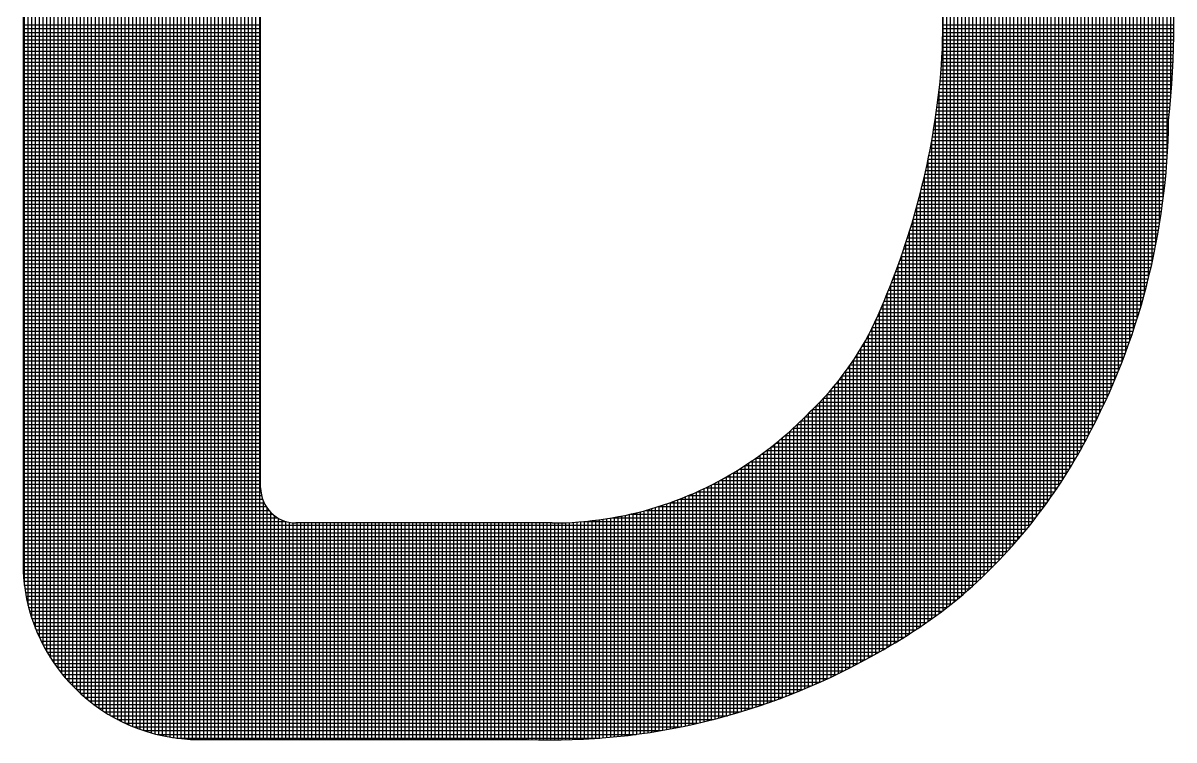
# Model space of a CAD drawing. Header units: inches. Extents: x 1009 to 1850, y 0 to 594.
# Drawn here: x 1685.29 to 1690.65, y 99.48 to 102.81 of the extents above; entities that cross this region are included whole.
import ezdxf

# ---------------------------------------------------------------- set-up
doc = ezdxf.new("R2010")
doc.units = ezdxf.units.IN
doc.header["$MEASUREMENT"] = 0
doc.layers.add('BG ÇÑ±¹Áö¿ª³\xad¹æ±â¼úÁÖ½ÄÈ¸»ç CI', color=7, linetype='Continuous')

msp = doc.modelspace()

# ---------------------------------------------------------------- linework, layer by layer
at = {"layer": 'BG ÇÑ±¹Áö¿ª³\xad¹æ±â¼úÁÖ½ÄÈ¸»ç CI', "color": 242, "linetype": 'Continuous', "lineweight": 25, "true_color": 0xd51c29}
for p, q in [((1686.0987, 99.4814), (1686.0987, 106.1356)), ((1686.1161, 99.4813), (1686.1161, 106.1358)), ((1686.1335, 99.4813), (1686.1335, 106.1358)), ((1686.1508, 99.4813), (1686.1508, 106.1358)), ((1686.1682, 99.4813), (1686.1682, 106.1358)), ((1686.1856, 99.4813), (1686.1856, 106.1358)), ((1686.2029, 99.4813), (1686.2029, 106.1358)), ((1686.2203, 99.4813), (1686.2203, 106.1358)), ((1686.2376, 99.4813), (1686.2376, 106.1358)), ((1686.255, 99.4813), (1686.255, 106.1358)), ((1686.2724, 99.4813), (1686.2724, 106.1358)), ((1686.2897, 99.4813), (1686.2897, 106.1358)), ((1686.3071, 99.4813), (1686.3071, 106.1358)), ((1686.3245, 99.4813), (1686.3245, 106.1358)), ((1686.3418, 99.4813), (1686.3418, 106.1358)), ((1686.3592, 99.4813), (1686.3592, 106.1358)), ((1686.3766, 99.4813), (1686.3766, 106.1358)), ((1686.3939, 99.4813), (1686.3939, 106.1358)), ((1685.8383, 99.5289), (1685.8383, 106.0881)), ((1685.8556, 99.5229), (1685.8556, 106.0941)), ((1685.873, 99.5174), (1685.873, 106.0996)), ((1685.8904, 99.5123), (1685.8904, 106.1048)), ((1685.9077, 99.5076), (1685.9077, 106.1095)), ((1685.9251, 99.5033), (1685.9251, 106.1138)), ((1685.9425, 99.4994), (1685.9425, 106.1177)), ((1685.9598, 99.4959), (1685.9598, 106.1212)), ((1685.9772, 99.4927), (1685.9772, 106.1243)), ((1685.9945, 99.49), (1685.9945, 106.127)), ((1686.0119, 99.4876), (1686.0119, 106.1294)), ((1686.0293, 99.4856), (1686.0293, 106.1314)), ((1686.0466, 99.484), (1686.0466, 106.133)), ((1686.064, 99.4828), (1686.064, 106.1342)), ((1686.0814, 99.4819), (1686.0814, 106.1351)), ((1685.7167, 99.5838), (1685.7167, 106.0333)), ((1685.7341, 99.5744), (1685.7341, 106.0426)), ((1685.7514, 99.5656), (1685.7514, 106.0514)), ((1685.7688, 99.5573), (1685.7688, 106.0597)), ((1685.7862, 99.5495), (1685.7862, 106.0675)), ((1685.8035, 99.5422), (1685.8035, 106.0748)), ((1685.8209, 99.5353), (1685.8209, 106.0817)), ((1685.6299, 99.6392), (1685.6299, 105.9779)), ((1685.6473, 99.6268), (1685.6473, 105.9902)), ((1685.6646, 99.6151), (1685.6646, 106.0019)), ((1685.682, 99.6041), (1685.682, 106.0129)), ((1685.6993, 99.5936), (1685.6993, 106.0234)), ((1685.5778, 99.6806), (1685.5778, 105.9365)), ((1685.5952, 99.666), (1685.5952, 105.9511)), ((1685.6125, 99.6522), (1685.6125, 105.9648)), ((1685.5083, 99.748), (1685.5083, 105.869)), ((1685.5257, 99.7296), (1685.5257, 105.8874)), ((1685.5431, 99.7123), (1685.5431, 105.9047)), ((1685.5604, 99.696), (1685.5604, 105.9211)), ((1685.4736, 99.7886), (1685.4736, 105.8284)), ((1685.491, 99.7676), (1685.491, 105.8494)), ((1685.4389, 99.8352), (1685.4389, 105.7818)), ((1685.4562, 99.811), (1685.4562, 105.806)), ((1685.4042, 99.89), (1685.4042, 105.7271)), ((1685.4215, 99.8614), (1685.4215, 105.7556)), ((1685.3694, 99.9567), (1685.3694, 105.6603)), ((1685.3868, 99.9215), (1685.3868, 105.6956)), ((1685.3521, 99.997), (1685.3521, 105.6201)), ((1685.3347, 100.0446), (1685.3347, 105.5725)), ((1685.3173, 100.1049), (1685.3173, 105.5122)), ((1689.5716, 100.0817), (1689.5716, 105.5354)), ((1689.589, 100.0949), (1689.589, 105.5221)), ((1689.6064, 100.1084), (1689.6064, 105.5086)), ((1689.6237, 100.1221), (1689.6237, 105.4949)), ((1689.6411, 100.1361), (1689.6411, 105.4809)), ((1689.6585, 100.1504), (1689.6585, 105.4667)), ((1689.6758, 100.1652), (1689.6758, 105.4518)), ((1685.3, 100.1979), (1685.3, 105.4192)), ((1689.6932, 100.1806), (1689.6932, 105.4364)), ((1689.7105, 100.1963), (1689.7105, 105.4208)), ((1689.7279, 100.2123), (1689.7279, 105.4048)), ((1689.7453, 100.2285), (1689.7453, 105.3885)), ((1689.7626, 100.2451), (1689.7626, 105.3719)), ((1689.78, 100.262), (1689.78, 105.355)), ((1689.7974, 100.2793), (1689.7974, 105.3378)), ((1685.2934, 105.3154), (1685.2934, 100.3017)), ((1689.8147, 100.2969), (1689.8147, 105.3202)), ((1689.8321, 100.3148), (1689.8321, 105.3022)), ((1689.8495, 100.3331), (1689.8495, 105.2839)), ((1689.8668, 100.3518), (1689.8668, 105.2652)), ((1689.8842, 100.3709), (1689.8842, 105.2462)), ((1689.9016, 100.3903), (1689.9016, 105.2267)), ((1689.9189, 100.4102), (1689.9189, 105.2068)), ((1689.9363, 100.4305), (1689.9363, 105.1865)), ((1689.9536, 100.4513), (1689.9536, 105.1657)), ((1689.971, 100.4725), (1689.971, 105.1445)), ((1689.9884, 100.4943), (1689.9884, 105.1228)), ((1690.0057, 100.5165), (1690.0057, 105.1006)), ((1690.0231, 100.5392), (1690.0231, 105.0778)), ((1690.0405, 100.5625), (1690.0405, 105.0545)), ((1690.0578, 100.5864), (1690.0578, 105.0306)), ((1686.3984, 100.6526), (1686.3984, 104.9644)), ((1690.0752, 100.6109), (1690.0752, 105.0062)), ((1690.0926, 100.636), (1690.0926, 104.981)), ((1690.1099, 100.6618), (1690.1099, 104.9553)), ((1690.1273, 100.6883), (1690.1273, 104.9287)), ((1690.1447, 100.7156), (1690.1447, 104.9015)), ((1690.162, 100.7436), (1690.162, 104.8734)), ((1690.1794, 100.7725), (1690.1794, 104.8445)), ((1690.1968, 100.8024), (1690.1968, 104.8147)), ((1690.2141, 100.8332), (1690.2141, 104.7839)), ((1690.2315, 100.865), (1690.2315, 104.752)), ((1690.2488, 100.8976), (1690.2488, 104.7194)), ((1690.2662, 100.931), (1690.2662, 104.6861)), ((1690.2836, 100.9653), (1690.2836, 104.6518)), ((1690.3009, 101.0007), (1690.3009, 104.6164)), ((1690.3183, 101.0372), (1690.3183, 104.5799)), ((1690.3357, 101.0749), (1690.3357, 104.5421)), ((1690.353, 101.114), (1690.353, 104.503)), ((1690.3704, 101.1546), (1690.3704, 104.4625)), ((1690.3878, 101.1968), (1690.3878, 104.4203)), ((1690.4051, 101.2408), (1690.4051, 104.3763)), ((1690.4225, 101.2868), (1690.4225, 104.3303)), ((1690.4399, 101.335), (1690.4399, 104.282)), ((1690.4572, 101.3859), (1690.4572, 104.2311)), ((1690.4746, 101.4398), (1690.4746, 104.1772)), ((1690.4919, 101.4972), (1690.4919, 104.1198)), ((1690.5093, 101.559), (1690.5093, 104.0581)), ((1690.5267, 101.626), (1690.5267, 103.991)), ((1690.544, 101.6999), (1690.544, 103.9171)), ((1690.5614, 101.7832), (1690.5614, 103.8339)), ((1690.5788, 101.8802), (1690.5788, 103.7369)), ((1690.5961, 102.001), (1690.5961, 103.616)), ((1690.6135, 102.1828), (1690.6135, 103.4342)), ((1690.6309, 102.4654), (1690.6309, 103.1516)), ((1685.2934, 102.8046), (1686.3984, 102.8046)), ((1685.2934, 102.7872), (1686.3984, 102.7872)), ((1685.2934, 102.7699), (1686.3984, 102.7699)), ((1689.5707, 102.7699), (1690.6454, 102.7699)), ((1689.5709, 102.7872), (1690.6456, 102.7872)), ((1689.571, 102.8046), (1690.6456, 102.8046)), ((1685.2934, 102.7525), (1686.3984, 102.7525)), ((1685.2934, 102.7351), (1686.3984, 102.7351)), ((1685.2934, 102.7178), (1686.3984, 102.7178)), ((1689.5695, 102.7178), (1690.6446, 102.7178)), ((1689.57, 102.7351), (1690.645, 102.7351)), ((1689.5704, 102.7525), (1690.6452, 102.7525)), ((1685.2934, 102.7004), (1686.3984, 102.7004)), ((1685.2934, 102.683), (1686.3984, 102.683)), ((1685.2934, 102.6657), (1686.3984, 102.6657)), ((1689.5673, 102.6657), (1690.6431, 102.6657)), ((1689.5681, 102.683), (1690.6437, 102.683)), ((1689.5689, 102.7004), (1690.6442, 102.7004)), ((1685.2934, 102.6483), (1686.3984, 102.6483)), ((1685.2934, 102.6309), (1686.3984, 102.6309)), ((1685.2934, 102.6136), (1686.3984, 102.6136)), ((1689.564, 102.6136), (1690.6409, 102.6136)), ((1689.5652, 102.6309), (1690.6417, 102.6309)), ((1689.5663, 102.6483), (1690.6424, 102.6483)), ((1685.2934, 102.5962), (1686.3984, 102.5962)), ((1685.2934, 102.5788), (1686.3984, 102.5788)), ((1685.2934, 102.5615), (1686.3984, 102.5615)), ((1689.5598, 102.5615), (1690.638, 102.5615)), ((1689.5613, 102.5788), (1690.639, 102.5788)), ((1689.5627, 102.5962), (1690.64, 102.5962)), ((1685.2934, 102.5441), (1686.3984, 102.5441)), ((1685.2934, 102.5267), (1686.3984, 102.5267)), ((1685.2934, 102.5094), (1686.3984, 102.5094)), ((1689.5543, 100.0687), (1689.5543, 102.5065)), ((1689.5546, 102.5094), (1690.6344, 102.5094)), ((1689.5564, 102.5267), (1690.6357, 102.5267)), ((1689.5582, 102.5441), (1690.6369, 102.5441)), ((1685.2934, 102.492), (1686.3984, 102.492)), ((1685.2934, 102.4747), (1686.3984, 102.4747)), ((1685.2934, 102.4573), (1686.3984, 102.4573)), ((1689.5484, 102.4573), (1690.6302, 102.4573)), ((1689.5506, 102.4747), (1690.6317, 102.4747)), ((1689.5526, 102.492), (1690.6331, 102.492)), ((1685.2934, 102.4399), (1686.3984, 102.4399)), ((1685.2934, 102.4226), (1686.3984, 102.4226)), ((1685.2934, 102.4052), (1686.3984, 102.4052)), ((1689.5415, 102.4052), (1690.6252, 102.4052)), ((1689.5439, 102.4226), (1690.6269, 102.4226)), ((1689.5462, 102.4399), (1690.6286, 102.4399)), ((1685.2934, 102.3878), (1686.3984, 102.3878)), ((1685.2934, 102.3705), (1686.3984, 102.3705)), ((1685.2934, 102.3531), (1686.3984, 102.3531)), ((1685.2934, 102.3357), (1686.3984, 102.3357)), ((1689.531, 102.3357), (1690.6201, 102.3357)), ((1689.5338, 102.3531), (1690.6203, 102.3531)), ((1689.5364, 102.3705), (1690.6215, 102.3705)), ((1689.5369, 100.0559), (1689.5369, 102.3735)), ((1689.539, 102.3878), (1690.6234, 102.3878)), ((1685.2934, 102.3184), (1686.3984, 102.3184)), ((1685.2934, 102.301), (1686.3984, 102.301)), ((1685.2934, 102.2836), (1686.3984, 102.2836)), ((1689.5223, 102.2836), (1690.6186, 102.2836)), ((1689.5253, 102.301), (1690.6192, 102.301)), ((1689.5282, 102.3184), (1690.6197, 102.3184)), ((1685.2934, 102.2663), (1686.3984, 102.2663)), ((1685.2934, 102.2489), (1686.3984, 102.2489)), ((1685.2934, 102.2316), (1686.3984, 102.2316)), ((1689.5127, 102.2316), (1690.6164, 102.2316)), ((1689.516, 102.2489), (1690.6172, 102.2489)), ((1689.5192, 102.2663), (1690.618, 102.2663)), ((1689.5195, 100.0433), (1689.5195, 102.2683)), ((1685.2934, 102.2142), (1686.3984, 102.2142)), ((1685.2934, 102.1968), (1686.3984, 102.1968)), ((1685.2934, 102.1795), (1686.3984, 102.1795)), ((1689.5022, 100.031), (1689.5022, 102.1787)), ((1689.5023, 102.1795), (1690.6133, 102.1795)), ((1689.5059, 102.1968), (1690.6144, 102.1968)), ((1689.5093, 102.2142), (1690.6154, 102.2142)), ((1685.2934, 102.1621), (1686.3984, 102.1621)), ((1685.2934, 102.1447), (1686.3984, 102.1447)), ((1685.2934, 102.1274), (1686.3984, 102.1274)), ((1689.4912, 102.1274), (1690.6093, 102.1274)), ((1689.495, 102.1447), (1690.6107, 102.1447)), ((1689.4987, 102.1621), (1690.612, 102.1621)), ((1685.2934, 102.11), (1686.3984, 102.11)), ((1685.2934, 102.0926), (1686.3984, 102.0926)), ((1685.2934, 102.0753), (1686.3984, 102.0753)), ((1689.4792, 102.0753), (1690.6045, 102.0753)), ((1689.4832, 102.0926), (1690.6062, 102.0926)), ((1689.4848, 100.0189), (1689.4848, 102.0994)), ((1689.4872, 102.11), (1690.6078, 102.11)), ((1685.2934, 102.0579), (1686.3984, 102.0579)), ((1685.2934, 102.0405), (1686.3984, 102.0405)), ((1685.2934, 102.0232), (1686.3984, 102.0232)), ((1689.4663, 102.0232), (1690.5988, 102.0232)), ((1689.4674, 100.007), (1689.4674, 102.0276)), ((1689.4707, 102.0405), (1690.6008, 102.0405)), ((1689.475, 102.0579), (1690.6027, 102.0579)), ((1685.2934, 102.0058), (1686.3984, 102.0058)), ((1685.2934, 101.9884), (1686.3984, 101.9884)), ((1685.2934, 101.9711), (1686.3984, 101.9711)), ((1689.4501, 99.9953), (1689.4501, 101.9615)), ((1689.4527, 101.9711), (1690.5923, 101.9711)), ((1689.4573, 101.9884), (1690.5945, 101.9884)), ((1689.4619, 102.0058), (1690.5967, 102.0058)), ((1685.2934, 101.9537), (1686.3984, 101.9537)), ((1685.2934, 101.9364), (1686.3984, 101.9364)), ((1685.2934, 101.919), (1686.3984, 101.919)), ((1689.4382, 101.919), (1690.5849, 101.919)), ((1689.4431, 101.9364), (1690.5874, 101.9364)), ((1689.4479, 101.9537), (1690.5899, 101.9537)), ((1685.2934, 101.9016), (1686.3984, 101.9016)), ((1685.2934, 101.8843), (1686.3984, 101.8843)), ((1685.2934, 101.8669), (1686.3984, 101.8669)), ((1689.4228, 101.8669), (1690.5766, 101.8669)), ((1689.428, 101.8843), (1690.5794, 101.8843)), ((1689.4327, 99.9838), (1689.4327, 101.9002)), ((1689.4331, 101.9016), (1690.5822, 101.9016)), ((1685.2934, 101.8495), (1686.3984, 101.8495)), ((1685.2934, 101.8322), (1686.3984, 101.8322)), ((1685.2934, 101.8148), (1686.3984, 101.8148)), ((1689.4066, 101.8148), (1690.5674, 101.8148)), ((1689.4121, 101.8322), (1690.5706, 101.8322)), ((1689.4153, 99.9725), (1689.4153, 101.8426)), ((1689.4175, 101.8495), (1690.5736, 101.8495)), ((1685.2934, 101.7974), (1686.3984, 101.7974)), ((1685.2934, 101.7801), (1686.3984, 101.7801)), ((1685.2934, 101.7627), (1686.3984, 101.7627)), ((1689.3895, 101.7627), (1690.5574, 101.7627)), ((1689.3953, 101.7801), (1690.5608, 101.7801)), ((1689.398, 99.9614), (1689.398, 101.7883)), ((1689.401, 101.7974), (1690.5642, 101.7974)), ((1685.2934, 101.7453), (1686.3984, 101.7453)), ((1685.2934, 101.728), (1686.3984, 101.728)), ((1685.2934, 101.7106), (1686.3984, 101.7106)), ((1685.2934, 101.6933), (1686.3984, 101.6933)), ((1689.3653, 101.6933), (1690.5425, 101.6933)), ((1689.3715, 101.7106), (1690.5464, 101.7106)), ((1689.3776, 101.728), (1690.5502, 101.728)), ((1689.3806, 99.9505), (1689.3806, 101.7368)), ((1689.3836, 101.7453), (1690.5538, 101.7453)), ((1685.2934, 101.6759), (1686.3984, 101.6759)), ((1685.2934, 101.6585), (1686.3984, 101.6585)), ((1685.2934, 101.6412), (1686.3984, 101.6412)), ((1689.3459, 99.9293), (1689.3459, 101.6408)), ((1689.346, 101.6412), (1690.5304, 101.6412)), ((1689.3526, 101.6585), (1690.5345, 101.6585)), ((1689.359, 101.6759), (1690.5386, 101.6759)), ((1689.3633, 99.9398), (1689.3633, 101.6877)), ((1685.2934, 101.6238), (1686.3984, 101.6238)), ((1685.2934, 101.6064), (1686.3984, 101.6064)), ((1685.2934, 101.5891), (1686.3984, 101.5891)), ((1689.3259, 101.5891), (1690.5173, 101.5891)), ((1689.3285, 99.919), (1689.3285, 101.5957)), ((1689.3327, 101.6064), (1690.5218, 101.6064)), ((1689.3394, 101.6238), (1690.5261, 101.6238)), ((1685.2934, 101.5717), (1686.3984, 101.5717)), ((1685.2934, 101.5543), (1686.3984, 101.5543)), ((1685.2934, 101.537), (1686.3984, 101.537)), ((1689.3048, 101.537), (1690.5033, 101.537)), ((1689.3112, 99.9089), (1689.3112, 101.5524)), ((1689.3119, 101.5543), (1690.5081, 101.5543)), ((1689.319, 101.5717), (1690.5127, 101.5717)), ((1685.2934, 101.5196), (1686.3984, 101.5196)), ((1685.2934, 101.5022), (1686.3984, 101.5022)), ((1685.2934, 101.4849), (1686.3984, 101.4849)), ((1689.2827, 101.4849), (1690.4883, 101.4849)), ((1689.2902, 101.5022), (1690.4934, 101.5022)), ((1689.2938, 99.899), (1689.2938, 101.5107)), ((1689.2976, 101.5196), (1690.4984, 101.5196)), ((1685.2934, 101.4675), (1686.3984, 101.4675)), ((1685.2934, 101.4501), (1686.3984, 101.4501)), ((1685.2934, 101.4328), (1686.3984, 101.4328)), ((1689.2591, 99.8797), (1689.2591, 101.4314)), ((1689.2597, 101.4328), (1690.4724, 101.4328)), ((1689.2675, 101.4501), (1690.4778, 101.4501)), ((1689.2752, 101.4675), (1690.4831, 101.4675)), ((1689.2764, 99.8892), (1689.2764, 101.4704)), ((1685.2934, 101.4154), (1686.3984, 101.4154)), ((1685.2934, 101.3981), (1686.3984, 101.3981)), ((1685.2934, 101.3807), (1686.3984, 101.3807)), ((1689.2344, 101.3807), (1690.4555, 101.3807)), ((1689.2417, 99.8703), (1689.2417, 101.3951)), ((1689.2432, 101.3981), (1690.4612, 101.3981)), ((1689.2517, 101.4154), (1690.4669, 101.4154)), ((1685.2934, 101.3633), (1686.3984, 101.3633)), ((1685.2934, 101.346), (1686.3984, 101.346)), ((1685.2934, 101.3286), (1686.3984, 101.3286)), ((1689.2062, 101.3286), (1690.4376, 101.3286)), ((1689.207, 99.8512), (1689.207, 101.3299)), ((1689.2159, 101.346), (1690.4437, 101.346)), ((1689.2243, 99.8607), (1689.2243, 101.3615)), ((1689.2253, 101.3633), (1690.4496, 101.3633)), ((1685.2934, 101.3112), (1686.3984, 101.3112)), ((1685.2934, 101.2939), (1686.3984, 101.2939)), ((1685.2934, 101.2765), (1686.3984, 101.2765)), ((1689.1722, 99.8325), (1689.1722, 101.272)), ((1689.1751, 101.2765), (1690.4187, 101.2765)), ((1689.1858, 101.2939), (1690.4251, 101.2939)), ((1689.1896, 99.8418), (1689.1896, 101.3001)), ((1689.1962, 101.3112), (1690.4314, 101.3112)), ((1685.2934, 101.2591), (1686.3984, 101.2591)), ((1685.2934, 101.2418), (1686.3984, 101.2418)), ((1685.2934, 101.2244), (1686.3984, 101.2244)), ((1689.1375, 99.8145), (1689.1375, 101.2197)), ((1689.1408, 101.2244), (1690.3988, 101.2244)), ((1689.1526, 101.2418), (1690.4055, 101.2418)), ((1689.1549, 99.8234), (1689.1549, 101.2452)), ((1689.164, 101.2591), (1690.4122, 101.2591)), ((1685.2934, 101.207), (1686.3984, 101.207)), ((1685.2934, 101.1897), (1686.3984, 101.1897)), ((1685.2934, 101.1723), (1686.3984, 101.1723)), ((1689.1028, 99.797), (1689.1028, 101.172)), ((1689.103, 101.1723), (1690.3778, 101.1723)), ((1689.116, 101.1897), (1690.3849, 101.1897)), ((1689.1202, 99.8057), (1689.1202, 101.1953)), ((1689.1286, 101.207), (1690.3919, 101.207)), ((1685.2934, 101.155), (1686.3984, 101.155)), ((1685.2934, 101.1376), (1686.3984, 101.1376)), ((1685.2934, 101.1202), (1686.3984, 101.1202)), ((1689.0507, 99.7718), (1689.0507, 101.1076)), ((1689.0614, 101.1202), (1690.3557, 101.1202)), ((1689.0681, 99.7801), (1689.0681, 101.1282)), ((1689.0757, 101.1376), (1690.3632, 101.1376)), ((1689.0854, 99.7885), (1689.0854, 101.1497)), ((1689.0896, 101.155), (1690.3706, 101.155)), ((1685.2934, 101.1029), (1686.3984, 101.1029)), ((1685.2934, 101.0855), (1686.3984, 101.0855)), ((1685.2934, 101.0681), (1686.3984, 101.0681)), ((1685.2934, 101.0508), (1686.3984, 101.0508)), ((1688.9991, 101.0508), (1690.3246, 101.0508)), ((1689.0155, 101.0681), (1690.3326, 101.0681)), ((1689.016, 99.7557), (1689.016, 101.0687)), ((1689.0313, 101.0855), (1690.3404, 101.0855)), ((1689.0333, 99.7637), (1689.0333, 101.0878)), ((1689.0466, 101.1029), (1690.3481, 101.1029)), ((1685.2934, 101.0334), (1686.3984, 101.0334)), ((1685.2934, 101.016), (1686.3984, 101.016)), ((1685.2934, 100.9987), (1686.3984, 100.9987)), ((1688.9465, 99.7249), (1688.9465, 100.9983)), ((1688.9468, 100.9987), (1690.3, 100.9987)), ((1688.9639, 99.7324), (1688.9639, 101.0153)), ((1688.9646, 101.016), (1690.3083, 101.016)), ((1688.9812, 99.74), (1688.9812, 101.0325)), ((1688.9822, 101.0334), (1690.3165, 101.0334)), ((1688.9986, 99.7478), (1688.9986, 101.0502)), ((1685.2934, 100.9813), (1686.3984, 100.9813)), ((1685.2934, 100.9639), (1686.3984, 100.9639)), ((1685.2934, 100.9466), (1686.3984, 100.9466)), ((1688.8937, 100.9466), (1690.2742, 100.9466)), ((1688.8944, 99.7033), (1688.8944, 100.9472)), ((1688.9118, 99.7104), (1688.9118, 100.9638)), ((1688.9119, 100.9639), (1690.2829, 100.9639)), ((1688.9291, 99.7176), (1688.9291, 100.9808)), ((1688.9296, 100.9813), (1690.2915, 100.9813)), ((1685.2934, 100.9292), (1686.3984, 100.9292)), ((1685.2934, 100.9119), (1686.3984, 100.9119)), ((1685.2934, 100.8945), (1686.3984, 100.8945)), ((1688.8359, 100.8945), (1690.2472, 100.8945)), ((1688.8423, 99.6827), (1688.8423, 100.9001)), ((1688.8557, 100.9119), (1690.2563, 100.9119)), ((1688.8597, 99.6894), (1688.8597, 100.9154)), ((1688.875, 100.9292), (1690.2653, 100.9292)), ((1688.8771, 99.6963), (1688.8771, 100.9311)), ((1685.2934, 100.8771), (1686.3984, 100.8771)), ((1685.2934, 100.8598), (1686.3984, 100.8598)), ((1685.2934, 100.8424), (1686.3984, 100.8424)), ((1688.7725, 100.8424), (1690.2192, 100.8424)), ((1688.7729, 99.6569), (1688.7729, 100.8427)), ((1688.7902, 99.6632), (1688.7902, 100.8565)), ((1688.7943, 100.8598), (1690.2287, 100.8598)), ((1688.8076, 99.6696), (1688.8076, 100.8706)), ((1688.8154, 100.8771), (1690.2379, 100.8771)), ((1688.825, 99.6761), (1688.825, 100.8852)), ((1685.2934, 100.825), (1686.3984, 100.825)), ((1685.2934, 100.8077), (1686.3984, 100.8077)), ((1685.2934, 100.7903), (1686.3984, 100.7903)), ((1688.7025, 100.7903), (1690.1898, 100.7903)), ((1688.7034, 99.6331), (1688.7034, 100.7909)), ((1688.7208, 99.6389), (1688.7208, 100.8034)), ((1688.7266, 100.8077), (1690.1998, 100.8077)), ((1688.7381, 99.6448), (1688.7381, 100.8162)), ((1688.7499, 100.825), (1690.2096, 100.825)), ((1688.7555, 99.6508), (1688.7555, 100.8293)), ((1685.2934, 100.7729), (1686.3984, 100.7729)), ((1685.2934, 100.7556), (1686.3984, 100.7556)), ((1685.2934, 100.7382), (1686.3984, 100.7382)), ((1688.6166, 99.6059), (1688.6166, 100.7334)), ((1688.6243, 100.7382), (1690.1587, 100.7382)), ((1688.6339, 99.6111), (1688.6339, 100.7443)), ((1688.6513, 99.6164), (1688.6513, 100.7555)), ((1688.6514, 100.7556), (1690.1693, 100.7556)), ((1688.6687, 99.6219), (1688.6687, 100.767)), ((1688.6775, 100.7729), (1690.1796, 100.7729)), ((1688.686, 99.6274), (1688.686, 100.7788)), ((1685.2934, 100.7208), (1686.3984, 100.7208)), ((1685.2934, 100.7035), (1686.3984, 100.7035)), ((1685.2934, 100.6861), (1686.3984, 100.6861)), ((1688.5298, 99.5815), (1688.5298, 100.6834)), ((1688.5348, 100.6861), (1690.1259, 100.6861)), ((1688.5471, 99.5861), (1688.5471, 100.6928)), ((1688.5645, 99.5909), (1688.5645, 100.7026)), ((1688.5661, 100.7035), (1690.137, 100.7035)), ((1688.5819, 99.5958), (1688.5819, 100.7126)), ((1688.5959, 100.7208), (1690.148, 100.7208)), ((1688.5992, 99.6008), (1688.5992, 100.7228)), ((1685.2934, 100.6687), (1686.3984, 100.6687)), ((1685.2934, 100.6514), (1686.3984, 100.6514)), ((1685.2934, 100.634), (1686.3995, 100.634)), ((1688.4082, 99.5519), (1688.4082, 100.6245)), ((1688.4256, 99.5558), (1688.4256, 100.6322)), ((1688.4297, 100.634), (1690.0912, 100.634)), ((1688.4429, 99.5598), (1688.4429, 100.6401)), ((1688.4603, 99.5639), (1688.4603, 100.6482)), ((1688.4669, 100.6514), (1690.103, 100.6514)), ((1688.4777, 99.5681), (1688.4777, 100.6566)), ((1688.495, 99.5725), (1688.495, 100.6653)), ((1688.5018, 100.6687), (1690.1145, 100.6687)), ((1688.5124, 99.5769), (1688.5124, 100.6742)), ((1685.2934, 100.6167), (1686.4024, 100.6167)), ((1685.2934, 100.5993), (1686.4073, 100.5993)), ((1685.2934, 100.5819), (1686.4144, 100.5819)), ((1686.4113, 99.4813), (1686.4113, 100.5889)), ((1688.2693, 99.5244), (1688.2693, 100.5715)), ((1688.2867, 99.5275), (1688.2867, 100.5773)), ((1688.2999, 100.5819), (1690.0546, 100.5819)), ((1688.304, 99.5306), (1688.304, 100.5834)), ((1688.3214, 99.5339), (1688.3214, 100.5897)), ((1688.3388, 99.5373), (1688.3388, 100.5962)), ((1688.3468, 100.5993), (1690.067, 100.5993)), ((1688.3561, 99.5408), (1688.3561, 100.6029)), ((1688.3735, 99.5444), (1688.3735, 100.6099)), ((1688.3899, 100.6167), (1690.0792, 100.6167)), ((1688.3908, 99.5481), (1688.3908, 100.6171)), ((1685.2934, 100.5646), (1686.4241, 100.5646)), ((1685.2934, 100.5472), (1686.4368, 100.5472)), ((1685.2934, 100.5298), (1686.4537, 100.5298)), ((1686.4287, 99.4813), (1686.4287, 100.5577)), ((1686.446, 99.4813), (1686.446, 100.5371)), ((1686.4634, 99.4813), (1686.4634, 100.5219)), ((1688.0609, 99.4956), (1688.0609, 100.5174)), ((1688.0783, 99.4974), (1688.0783, 100.5208)), ((1688.0956, 99.4994), (1688.0956, 100.5244)), ((1688.113, 99.5014), (1688.113, 100.5282)), ((1688.1201, 100.5298), (1690.016, 100.5298)), ((1688.1304, 99.5036), (1688.1304, 100.5322)), ((1688.1477, 99.5058), (1688.1477, 100.5364)), ((1688.1651, 99.5082), (1688.1651, 100.5408)), ((1688.1825, 99.5106), (1688.1825, 100.5454)), ((1688.1891, 100.5472), (1690.0291, 100.5472)), ((1688.1998, 99.5132), (1688.1998, 100.5502)), ((1688.2172, 99.5158), (1688.2172, 100.5552)), ((1688.2346, 99.5186), (1688.2346, 100.5604)), ((1688.2479, 100.5646), (1690.042, 100.5646)), ((1688.2519, 99.5214), (1688.2519, 100.5658)), ((1685.2934, 100.5125), (1686.4772, 100.5125)), ((1685.2934, 100.4951), (1686.5165, 100.4951)), ((1685.2934, 100.4777), (1689.9752, 100.4777)), ((1686.4808, 99.4813), (1686.4808, 100.5103)), ((1686.4981, 99.4813), (1686.4981, 100.5017)), ((1686.5155, 99.4813), (1686.5155, 100.4954)), ((1686.5328, 99.4813), (1686.5328, 100.4912)), ((1686.5502, 99.4813), (1686.5502, 100.489)), ((1687.7542, 100.4885), (1686.5625, 100.4885)), ((1686.5676, 99.4813), (1686.5676, 100.4885)), ((1686.5849, 99.4813), (1686.5849, 100.4885)), ((1686.6023, 99.4813), (1686.6023, 100.4885)), ((1686.6197, 99.4813), (1686.6197, 100.4885)), ((1686.637, 99.4813), (1686.637, 100.4885)), ((1686.6544, 99.4813), (1686.6544, 100.4885)), ((1686.6718, 99.4813), (1686.6718, 100.4885)), ((1686.6891, 99.4813), (1686.6891, 100.4885)), ((1686.7065, 99.4813), (1686.7065, 100.4885)), ((1686.7239, 99.4813), (1686.7239, 100.4885)), ((1686.7412, 99.4813), (1686.7412, 100.4885)), ((1686.7586, 99.4813), (1686.7586, 100.4885)), ((1686.7759, 99.4813), (1686.7759, 100.4885)), ((1686.7933, 99.4813), (1686.7933, 100.4885)), ((1686.8107, 99.4813), (1686.8107, 100.4885)), ((1686.828, 99.4813), (1686.828, 100.4885)), ((1686.8454, 99.4813), (1686.8454, 100.4885)), ((1686.8628, 99.4813), (1686.8628, 100.4885)), ((1686.8801, 99.4813), (1686.8801, 100.4885)), ((1686.8975, 99.4813), (1686.8975, 100.4885)), ((1686.9149, 99.4813), (1686.9149, 100.4885)), ((1686.9322, 99.4813), (1686.9322, 100.4885)), ((1686.9496, 99.4813), (1686.9496, 100.4885)), ((1686.967, 99.4813), (1686.967, 100.4885)), ((1686.9843, 99.4813), (1686.9843, 100.4885)), ((1687.0017, 99.4813), (1687.0017, 100.4885)), ((1687.019, 99.4813), (1687.019, 100.4885)), ((1687.0364, 99.4813), (1687.0364, 100.4885)), ((1687.0538, 99.4813), (1687.0538, 100.4885)), ((1687.0711, 99.4813), (1687.0711, 100.4885)), ((1687.0885, 99.4813), (1687.0885, 100.4885)), ((1687.1059, 99.4813), (1687.1059, 100.4885)), ((1687.1232, 99.4813), (1687.1232, 100.4885)), ((1687.1406, 99.4813), (1687.1406, 100.4885)), ((1687.158, 99.4813), (1687.158, 100.4885)), ((1687.1753, 99.4813), (1687.1753, 100.4885)), ((1687.1927, 99.4813), (1687.1927, 100.4885)), ((1687.2101, 99.4813), (1687.2101, 100.4885)), ((1687.2274, 99.4813), (1687.2274, 100.4885)), ((1687.2448, 99.4813), (1687.2448, 100.4885)), ((1687.2622, 99.4813), (1687.2622, 100.4885)), ((1687.2795, 99.4813), (1687.2795, 100.4885)), ((1687.2969, 99.4813), (1687.2969, 100.4885)), ((1687.3142, 99.4813), (1687.3142, 100.4885)), ((1687.3316, 99.4813), (1687.3316, 100.4885)), ((1687.349, 99.4813), (1687.349, 100.4885)), ((1687.3663, 99.4813), (1687.3663, 100.4885)), ((1687.3837, 99.4813), (1687.3837, 100.4885)), ((1687.4011, 99.4813), (1687.4011, 100.4885)), ((1687.4184, 99.4813), (1687.4184, 100.4885)), ((1687.4358, 99.4813), (1687.4358, 100.4885)), ((1687.4532, 99.4813), (1687.4532, 100.4885)), ((1687.4705, 99.4813), (1687.4705, 100.4885)), ((1687.4879, 99.4813), (1687.4879, 100.4885)), ((1687.5053, 99.4813), (1687.5053, 100.4885)), ((1687.5226, 99.4813), (1687.5226, 100.4885)), ((1687.54, 99.4813), (1687.54, 100.4885)), ((1687.5573, 99.4813), (1687.5573, 100.4885)), ((1687.5747, 99.4813), (1687.5747, 100.4885)), ((1687.5921, 99.4813), (1687.5921, 100.4885)), ((1687.6094, 99.4813), (1687.6094, 100.4885)), ((1687.6268, 99.4813), (1687.6268, 100.4885)), ((1687.6442, 99.4811), (1687.6442, 100.4885)), ((1687.6615, 99.4806), (1687.6615, 100.4885)), ((1687.6789, 99.4801), (1687.6789, 100.4885)), ((1687.6963, 99.4798), (1687.6963, 100.4885)), ((1687.7136, 99.4795), (1687.7136, 100.4885)), ((1687.731, 99.4794), (1687.731, 100.4885)), ((1687.7484, 99.4794), (1687.7484, 100.4885)), ((1687.7657, 99.4794), (1687.7657, 100.4886)), ((1687.7831, 99.4796), (1687.7831, 100.4888)), ((1687.8005, 99.4798), (1687.8005, 100.4892)), ((1687.8178, 99.4802), (1687.8178, 100.4898)), ((1687.8352, 99.4806), (1687.8352, 100.4905)), ((1687.8525, 99.4812), (1687.8525, 100.4915)), ((1687.8699, 99.4818), (1687.8699, 100.4926)), ((1687.8873, 99.4826), (1687.8873, 100.4939)), ((1687.901, 100.4951), (1689.989, 100.4951)), ((1687.9046, 99.4834), (1687.9046, 100.4954)), ((1687.922, 99.4844), (1687.922, 100.4971)), ((1687.9394, 99.4854), (1687.9394, 100.499)), ((1687.9567, 99.4866), (1687.9567, 100.5011)), ((1687.9741, 99.4878), (1687.9741, 100.5033)), ((1687.9915, 99.4892), (1687.9915, 100.5058)), ((1688.0088, 99.4906), (1688.0088, 100.5084)), ((1688.0262, 99.4922), (1688.0262, 100.5112)), ((1688.0335, 100.5125), (1690.0026, 100.5125)), ((1688.0436, 99.4938), (1688.0436, 100.5142)), ((1685.2934, 100.4604), (1689.9611, 100.4604)), ((1685.2934, 100.443), (1689.9468, 100.443)), ((1685.2934, 100.4256), (1689.9321, 100.4256)), ((1685.2934, 100.4083), (1689.9172, 100.4083)), ((1685.2934, 100.3909), (1689.9021, 100.3909)), ((1685.2934, 100.3736), (1689.8866, 100.3736)), ((1685.2934, 100.3562), (1689.8709, 100.3562)), ((1685.2934, 100.3388), (1689.8548, 100.3388)), ((1685.2934, 100.3215), (1689.8384, 100.3215)), ((1685.2934, 100.3041), (1689.8218, 100.3041)), ((1685.2935, 100.2867), (1689.8048, 100.2867)), ((1685.294, 100.2694), (1689.7874, 100.2694)), ((1685.2949, 100.252), (1689.7697, 100.252)), ((1685.2961, 100.2346), (1689.7517, 100.2346)), ((1685.2977, 100.2173), (1689.7333, 100.2173)), ((1685.2997, 100.1999), (1689.7145, 100.1999)), ((1685.3021, 100.1825), (1689.6953, 100.1825)), ((1685.3048, 100.1652), (1689.6758, 100.1652)), ((1685.3079, 100.1478), (1689.6554, 100.1478)), ((1685.3114, 100.1304), (1689.6341, 100.1304)), ((1685.3153, 100.1131), (1689.6123, 100.1131)), ((1685.3196, 100.0957), (1689.59, 100.0957)), ((1685.3243, 100.0784), (1689.5672, 100.0784)), ((1685.3295, 100.061), (1689.5439, 100.061)), ((1685.335, 100.0436), (1689.52, 100.0436)), ((1685.341, 100.0263), (1689.4955, 100.0263)), ((1685.3474, 100.0089), (1689.4703, 100.0089)), ((1685.3542, 99.9915), (1689.4445, 99.9915)), ((1685.3616, 99.9742), (1689.4179, 99.9742)), ((1685.3694, 99.9568), (1689.3907, 99.9568)), ((1685.3777, 99.9394), (1689.3626, 99.9394)), ((1685.3865, 99.9221), (1689.3337, 99.9221)), ((1685.3958, 99.9047), (1689.3038, 99.9047)), ((1685.4057, 99.8873), (1689.273, 99.8873)), ((1685.4161, 99.87), (1689.2412, 99.87)), ((1685.4272, 99.8526), (1689.2096, 99.8526)), ((1685.4389, 99.8353), (1689.1774, 99.8353)), ((1685.4512, 99.8179), (1689.1441, 99.8179)), ((1685.4642, 99.8005), (1689.1099, 99.8005)), ((1685.478, 99.7832), (1689.0745, 99.7832)), ((1685.4926, 99.7658), (1689.0379, 99.7658)), ((1685.508, 99.7484), (1689, 99.7484)), ((1685.5243, 99.7311), (1688.9607, 99.7311)), ((1685.5416, 99.7137), (1688.9198, 99.7137)), ((1685.56, 99.6963), (1688.8772, 99.6963)), ((1685.5796, 99.679), (1688.8326, 99.679)), ((1685.6006, 99.6616), (1688.7859, 99.6616)), ((1685.623, 99.6442), (1688.7366, 99.6442)), ((1685.6472, 99.6269), (1688.6844, 99.6269)), ((1685.6734, 99.6095), (1688.6287, 99.6095)), ((1685.7019, 99.5921), (1688.569, 99.5921)), ((1685.7334, 99.5748), (1688.5042, 99.5748)), ((1685.7686, 99.5574), (1688.4328, 99.5574)), ((1685.8088, 99.5401), (1688.3526, 99.5401)), ((1685.8564, 99.5227), (1688.2594, 99.5227)), ((1685.9166, 99.5053), (1688.1441, 99.5053)), ((1686.0093, 99.488), (1687.9758, 99.488)), ((1686.1137, 99.4813), (1687.6384, 99.4813))]:
    msp.add_line(p, q, dxfattribs=at)
for centre, radius, start, end in [((1686.6535, 102.8085), 3.9922, 353.5598, 6.4402), ((1686.8364, 102.8085), 2.7346, 353.5598, 6.4402), ((1686.0085, 102.902), 3.5677, 335.5077, 353.5598), ((1687.4121, 102.3969), 3.2086, 331.7552, 359.3547), ((1687.9856, 102.0225), 1.4041, 313.4507, 334.7195), ((1687.6805, 102.2362), 1.7706, 304.5975, 315.8641), ((1688.0241, 102.0472), 2.504, 310.9591, 332.1752), ((1687.7542, 102.1293), 1.6407, 270, 304.5975), ((1686.5625, 100.6526), 0.1641, 180, 270), ((1686.1137, 100.3017), 0.8204, 180, 270), ((1688.0473, 102.0973), 2.5271, 298.0794, 309.818), ((1687.7468, 102.5324), 3.053, 267.9656, 299.2114)]:
    msp.add_arc(centre, radius, start, end, dxfattribs=at)

doc.saveas('drawing.dxf')
